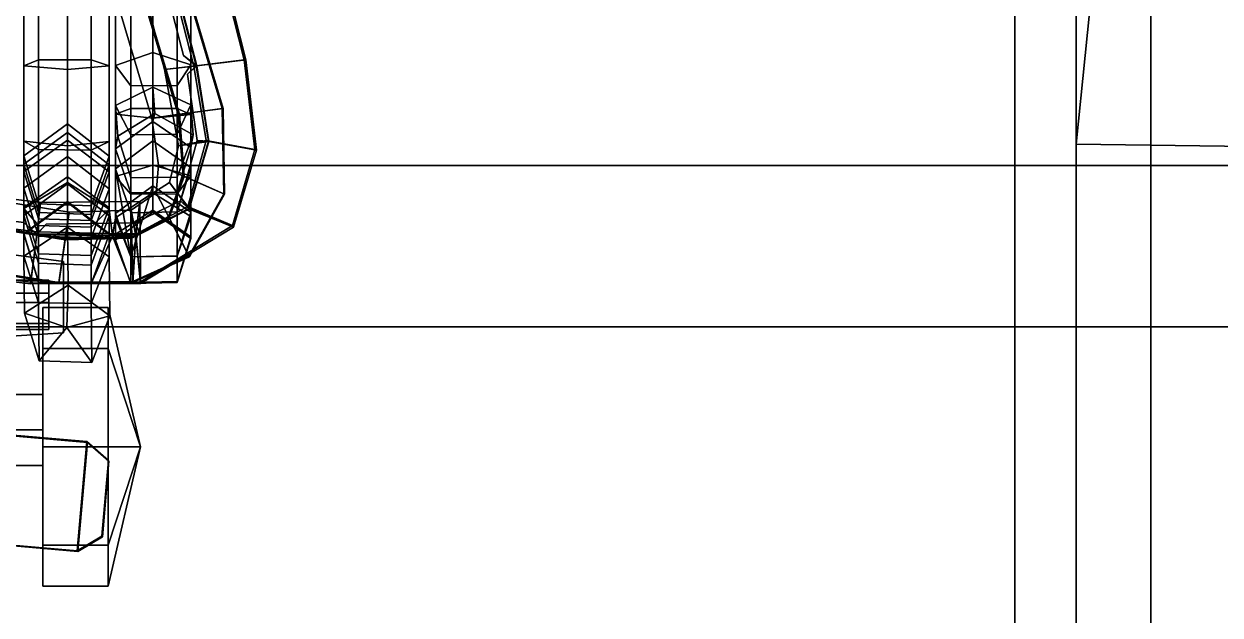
# Model space of a CAD drawing. Extents: x -252 to 252, y 0 to 101.
# Drawn here: x -83.98 to -68.41, y 13.94 to 21.62 of the extents above; entities that cross this region are included whole.
import ezdxf

# ---------------------------------------------------------------- set-up
doc = ezdxf.new("R2010")
doc.units = 0

msp = doc.modelspace()

# ---------------------------------------------------------------- linework, layer by layer
for points in [[(5.587004, 93.664322, 218.68718), (5.587248, -0.000022, 218.687424), (-88.283829, 0, 218.687424), (-88.283646, 93.664322, 218.68718)], [(-88.283768, 19.780657, 200.323654), (-70.28096, 19.780655, 200.305344), (-70.280899, 38.513527, 200.287033), (-87.140518, 38.513527, 200.323898)], [(-70.280899, 20.060452, 200.323654), (-68.407669, 38.513531, 200.323898), (-70.280899, 38.513527, 200.287033)], [(-51.548004, 38.513531, 200.323654), (-68.407669, 38.513531, 200.323898), (-70.280899, 20.060452, 200.323654), (-49.674713, 19.780655, 200.323898)], [(-69.308243, 33.95929, -218.715683), (-71.079422, 33.95929, -218.704636), (-71.079361, 0.000001, -218.704636), (-69.308243, 0, -218.704636)], [(-71.079422, 33.95929, -218.704636), (-71.079361, 32.518917, -217.264267), (-71.0793, 0.000001, -217.264267), (-71.079361, 0.000001, -218.704636)], [(-69.308182, 0.000003, -178.285568), (-71.0793, 0.000003, -178.285568), (-71.0793, 33.95929, -178.285568), (-69.308243, 33.95929, -178.274521)], [(-71.0793, 0.000003, -178.285568), (-71.0793, 0.000001, -179.725937), (-71.0793, 32.518917, -179.725937), (-71.0793, 33.95929, -178.285568)], [(-69.308243, 0, -218.704636), (-69.308182, 0, -217.264267), (-69.308182, 32.518917, -217.264267), (-69.308243, 33.95929, -218.715683)], [(-69.308243, 33.95929, -178.274521), (-69.308182, 32.518917, -179.725937), (-69.308243, 0.000001, -179.725937), (-69.308182, 0.000003, -178.285568)], [(-71.079361, 32.518917, -217.264267), (-69.308182, 32.518917, -217.264267), (-69.308182, 0, -217.264267), (-71.0793, 0.000001, -217.264267)], [(-71.0793, 0.000001, -179.725937), (-69.308243, 0.000001, -179.725937), (-69.308182, 32.518917, -179.725937), (-71.0793, 32.518917, -179.725937)], [(-83.787399, 21.154148, -63.758377), (-83.787399, 23.017914, -63.284286), (-83.977493, 22.86166, -62.675308), (-83.977493, 21.079512, -63.134201)], [(-83.101608, 21.156864, -63.781052), (-83.101608, 23.023598, -63.306335), (-83.787399, 23.017914, -63.284286), (-83.787399, 21.154148, -63.758377)], [(-82.867661, 21.080244, -63.14032), (-82.867661, 22.863194, -62.681259), (-83.101608, 23.023598, -63.306335), (-83.101608, 21.156864, -63.781052)], [(-81.109573, 21.154148, -155.522766), (-81.583664, 23.017914, -155.522766), (-82.222549, 22.853975, -155.713028), (-81.764359, 21.075848, -155.713028)], [(-81.109573, 21.154148, -136.701447), (-81.583664, 23.017914, -136.701447), (-82.192642, 22.86166, -136.891556), (-81.733749, 21.079512, -136.891556)], [(-81.727646, 21.080244, -135.781723), (-82.186691, 22.863194, -135.781723), (-81.56163, 23.023598, -136.015671), (-81.086899, 21.156864, -136.015671)], [(-81.727646, 21.080244, -154.603043), (-82.186661, 22.863194, -154.603043), (-81.56163, 23.023598, -154.83699), (-81.086899, 21.156864, -154.83699)], [(-81.086899, 21.156864, -136.015671), (-81.56163, 23.023598, -136.015671), (-81.583664, 23.017914, -136.701447), (-81.109573, 21.154148, -136.701447)], [(-81.086899, 21.156864, -154.83699), (-81.56163, 23.023598, -154.83699), (-81.583664, 23.017914, -155.522766), (-81.109573, 21.154148, -155.522766)], [(-83.977493, 21.079512, -63.134201), (-83.977493, 22.86166, -62.675308), (-83.409348, 22.758347, -62.272827), (-83.409348, 21.030182, -62.72168)], [(-83.409348, 21.030182, -62.72168), (-83.409348, 22.758347, -62.272827), (-82.867661, 22.863194, -62.681259), (-82.867661, 21.080244, -63.14032)], [(-82.146286, 21.030182, -136.32341), (-82.595139, 22.758347, -136.32341), (-82.186691, 22.863194, -135.781723), (-81.727646, 21.080244, -135.781723)], [(-81.733749, 21.079512, -136.891556), (-82.192642, 22.86166, -136.891556), (-82.595139, 22.758347, -136.32341), (-82.146286, 21.030182, -136.32341)], [(-82.146286, 21.030182, -155.144714), (-82.595108, 22.758347, -155.144714), (-82.186661, 22.863194, -154.603043), (-81.727646, 21.080244, -154.603043)], [(-81.764359, 21.075848, -155.713028), (-82.222549, 22.853975, -155.713028), (-82.595108, 22.758347, -155.144714), (-82.146286, 21.030182, -155.144714)], [(-82.276443, 22.665051, -154.403), (-81.902023, 21.210405, -154.403), (-81.727646, 21.080244, -154.603043), (-82.186661, 22.863194, -154.603043)], [(-81.902023, 21.210405, -137.091446), (-82.276443, 22.665051, -137.091446), (-82.192642, 22.86166, -136.891556), (-81.733749, 21.079512, -136.891556)], [(-81.733749, 21.079512, -136.891556), (-82.192642, 22.86166, -136.891556), (-82.186661, 22.863194, -154.603043), (-81.727646, 21.080244, -154.603043)], [(-82.276443, 22.665051, -154.403), (-82.276443, 22.665051, -137.091446), (-81.902023, 21.210405, -137.091446), (-81.902023, 21.210405, -154.403)], [(-82.783646, 22.00798, -48.470703), (-82.783646, 21.083414, -48.912315), (-82.299454, 21.251438, -49.235977), (-82.299454, 22.125954, -48.815598)], [(-82.299454, 22.125954, -48.815598), (-82.299454, 21.251438, -49.235977), (-81.803024, 21.09127, -48.927406), (-81.803024, 22.013481, -48.486641)], [(-82.586197, 21.822584, -47.928352), (-82.586197, 20.81942, -48.403656), (-82.783646, 21.083414, -48.912315), (-82.783646, 22.00798, -48.470703)], [(-81.803024, 22.013481, -48.486641), (-81.803024, 21.09127, -48.927406), (-81.980545, 20.824268, -48.412956), (-81.980545, 21.825991, -47.938217)], [(-82.586197, 20.523558, -63.48378), (-82.586197, 21.887346, -63.074661), (-82.783646, 21.821075, -62.505432), (-82.783646, 20.447655, -62.915726)], [(-82.783646, 20.447655, -62.915726), (-82.783646, 21.821075, -62.505432), (-82.299454, 21.778893, -62.143311), (-82.299454, 20.399342, -62.554184)], [(-81.952225, 20.447655, -156.705368), (-82.362534, 21.821075, -156.705368), (-82.724655, 21.778893, -156.22139), (-82.313766, 20.399342, -156.22139)], [(-81.952225, 20.447655, -135.697693), (-82.362534, 21.821075, -135.697693), (-82.724655, 21.778893, -135.213501), (-82.313766, 20.399342, -135.213501)], [(-82.313766, 20.399342, -156.22139), (-82.724655, 21.778893, -156.22139), (-82.37944, 21.819103, -155.724747), (-81.969131, 20.4454, -155.724747)], [(-82.313766, 20.399342, -135.213501), (-82.724655, 21.778893, -135.213501), (-82.37944, 21.819103, -134.717072), (-81.969131, 20.4454, -134.717072)], [(-81.980545, 20.522179, -63.473343), (-81.980545, 21.886133, -63.06427), (-82.586197, 21.887346, -63.074661), (-82.586197, 20.523558, -63.48378)], [(-81.980545, 21.825991, -47.938217), (-81.980545, 20.824268, -48.412956), (-82.586197, 20.81942, -48.403656), (-82.586197, 21.822584, -47.928352)], [(-81.969131, 20.4454, -155.724747), (-82.37944, 21.819103, -155.724747), (-81.803696, 21.886133, -155.902023), (-81.394608, 20.522179, -155.902023)], [(-81.969131, 20.4454, -134.717072), (-82.37944, 21.819103, -134.717072), (-81.803696, 21.886133, -134.894592), (-81.394608, 20.522179, -134.894592)], [(-81.384171, 20.523558, -156.507935), (-81.793289, 21.887346, -156.507935), (-82.362534, 21.821075, -156.705368), (-81.952225, 20.447655, -156.705368)], [(-81.384171, 20.523558, -135.500259), (-81.793289, 21.887346, -135.500259), (-82.362534, 21.821075, -135.697693), (-81.952225, 20.447655, -135.697693)], [(-82.299454, 20.399342, -62.554184), (-82.299454, 21.778893, -62.143311), (-81.803024, 21.819103, -62.48851), (-81.803024, 20.4454, -62.898834)], [(-81.803024, 20.4454, -62.898834), (-81.803024, 21.819103, -62.48851), (-81.980545, 21.886133, -63.06427), (-81.980545, 20.522179, -63.473343)], [(-81.394608, 20.522179, -155.902023), (-81.803696, 21.886133, -155.902023), (-81.793289, 21.887346, -156.507935), (-81.384171, 20.523558, -156.507935)], [(-81.394608, 20.522179, -134.894592), (-81.803696, 21.886133, -134.894592), (-81.793289, 21.887346, -135.500259), (-81.384171, 20.523558, -135.500259)], [(-82.783646, 21.083414, -48.912315), (-82.783646, 20.561609, -49.37751), (-82.299454, 20.80258, -49.651306), (-82.299454, 21.251438, -49.235977)], [(-82.299454, 21.251438, -49.235977), (-82.299454, 20.80258, -49.651306), (-81.803024, 20.572838, -49.390266), (-81.803024, 21.09127, -48.927406)], [(-81.902023, 21.210405, -154.403), (-81.902023, 21.210405, -137.091446), (-81.733749, 21.079512, -136.891556), (-81.727646, 21.080244, -154.603043)], [(-83.787399, 19.990875, -63.895752), (-83.787399, 21.154148, -63.758377), (-83.977493, 21.079512, -63.134201), (-83.977493, 20.096954, -63.292969)], [(-83.977493, 20.096954, -63.292969), (-83.977493, 21.079512, -63.134201), (-83.409348, 21.030182, -62.72168), (-83.409348, 20.038239, -62.90126)], [(-83.101608, 19.983238, -63.917191), (-83.101608, 21.156864, -63.781052), (-83.787399, 21.154148, -63.758377), (-83.787399, 19.990875, -63.895752)], [(-83.409348, 20.038239, -62.90126), (-83.409348, 21.030182, -62.72168), (-82.867661, 21.080244, -63.14032), (-82.867661, 20.094894, -63.29863)], [(-82.867661, 20.094894, -63.29863), (-82.867661, 21.080244, -63.14032), (-83.101608, 21.156864, -63.781052), (-83.101608, 19.983238, -63.917191)], [(-82.586197, 20.81942, -48.403656), (-82.586197, 20.182957, -48.947357), (-82.783646, 20.561609, -49.37751), (-82.783646, 21.083414, -48.912315)], [(-81.96669, 20.038239, -136.32341), (-82.146286, 21.030182, -136.32341), (-81.727646, 21.080244, -135.781723), (-81.569321, 20.094894, -135.781723)], [(-81.96666, 20.038239, -155.144714), (-82.146286, 21.030182, -155.144714), (-81.727646, 21.080244, -154.603043), (-81.569321, 20.094894, -154.603043)], [(-81.574997, 20.096954, -136.891556), (-81.733749, 21.079512, -136.891556), (-82.146286, 21.030182, -136.32341), (-81.96669, 20.038239, -136.32341)], [(-81.604141, 20.10726, -155.713028), (-81.764359, 21.075848, -155.713028), (-82.146286, 21.030182, -155.144714), (-81.96666, 20.038239, -155.144714)], [(-81.803024, 21.09127, -48.927406), (-81.803024, 20.572838, -49.390266), (-81.980545, 20.189911, -48.955284), (-81.980545, 20.824268, -48.412956)], [(-81.847672, 20.967899, -137.091446), (-81.847672, 20.967899, -154.403), (-81.727646, 21.080244, -154.603043), (-81.733749, 21.079512, -136.891556)], [(-81.847672, 20.967899, -154.403), (-81.721115, 20.108154, -154.403), (-81.569321, 20.094894, -154.603043), (-81.727646, 21.080244, -154.603043)], [(-81.721115, 20.108154, -137.091446), (-81.847672, 20.967899, -137.091446), (-81.733749, 21.079512, -136.891556), (-81.574997, 20.096954, -136.891556)], [(-80.972214, 19.990875, -155.522766), (-81.109573, 21.154148, -155.522766), (-81.764359, 21.075848, -155.713028), (-81.604141, 20.10726, -155.713028)], [(-80.972214, 19.990875, -136.701447), (-81.109573, 21.154148, -136.701447), (-81.733749, 21.079512, -136.891556), (-81.574997, 20.096954, -136.891556)], [(-81.574997, 20.096954, -136.891556), (-81.733749, 21.079512, -136.891556), (-81.727646, 21.080244, -154.603043), (-81.569321, 20.094894, -154.603043)], [(-81.569321, 20.094894, -135.781723), (-81.727646, 21.080244, -135.781723), (-81.086899, 21.156864, -136.015671), (-80.95076, 19.983238, -136.015671)], [(-81.569321, 20.094894, -154.603043), (-81.727646, 21.080244, -154.603043), (-81.086899, 21.156864, -154.83699), (-80.95076, 19.983238, -154.83699)], [(-80.95076, 19.983238, -136.015671), (-81.086899, 21.156864, -136.015671), (-81.109573, 21.154148, -136.701447), (-80.972214, 19.990875, -136.701447)], [(-80.95076, 19.983238, -154.83699), (-81.086899, 21.156864, -154.83699), (-81.109573, 21.154148, -155.522766), (-80.972214, 19.990875, -155.522766)], [(-81.847672, 20.967899, -154.403), (-81.847672, 20.967899, -137.091446), (-81.721115, 20.108154, -137.091446), (-81.721115, 20.108154, -154.403)], [(-82.783646, 20.561609, -49.37751), (-82.755539, 20.165237, -50.218277), (-82.271561, 20.456432, -50.354568), (-82.299454, 20.80258, -49.651306)], [(-81.980545, 20.824268, -48.412956), (-81.980545, 20.189911, -48.955284), (-82.586197, 20.182957, -48.947357), (-82.586197, 20.81942, -48.403656)], [(-82.299454, 20.80258, -49.651306), (-82.271561, 20.456432, -50.354568), (-81.774918, 20.182356, -50.218277), (-81.803024, 20.572838, -49.390266)], [(-82.586197, 20.182957, -48.947357), (-82.586197, 19.623173, -49.937851), (-82.755539, 20.165237, -50.218277), (-82.783646, 20.561609, -49.37751)], [(-81.803024, 20.572838, -49.390266), (-81.774918, 20.182356, -50.218277), (-81.980545, 19.630737, -49.945145), (-81.980545, 20.189911, -48.955284)], [(-82.586197, 19.410856, -63.503754), (-82.586197, 20.523558, -63.48378), (-82.783646, 20.447655, -62.915726), (-82.783646, 19.640072, -62.978485)], [(-82.783646, 19.640072, -62.978485), (-82.783646, 20.447655, -62.915726), (-82.299454, 20.399342, -62.554184), (-82.299454, 19.785938, -62.644333)], [(-82.755539, 20.165237, -50.218277), (-82.783554, 19.998335, -52.02504), (-82.299362, 20.353672, -52.037048), (-82.271561, 20.456432, -50.354568)], [(-81.980545, 19.415066, -63.494049), (-81.980545, 20.522179, -63.473343), (-82.586197, 20.523558, -63.48378), (-82.586197, 19.410856, -63.503754)], [(-81.889481, 19.640072, -156.705368), (-81.952225, 20.447655, -156.705368), (-82.313766, 20.399342, -156.22139), (-82.223618, 19.785938, -156.22139)], [(-81.889481, 19.640072, -135.697693), (-81.952225, 20.447655, -135.697693), (-82.313766, 20.399342, -135.213501), (-82.223618, 19.785938, -135.213501)], [(-82.223618, 19.785938, -156.22139), (-82.313766, 20.399342, -156.22139), (-81.969131, 20.4454, -155.724747), (-81.905045, 19.646881, -155.724747)], [(-82.223618, 19.785938, -135.213501), (-82.313766, 20.399342, -135.213501), (-81.969131, 20.4454, -134.717072), (-81.905045, 19.646881, -134.717072)], [(-82.299454, 19.785938, -62.644333), (-82.299454, 20.399342, -62.554184), (-81.803024, 20.4454, -62.898834), (-81.803024, 19.646881, -62.962921)], [(-82.271561, 20.456432, -50.354568), (-82.299362, 20.353672, -52.037048), (-81.802994, 20.015781, -52.041031), (-81.774918, 20.182356, -50.218277)], [(-81.803024, 19.646881, -62.962921), (-81.803024, 20.4454, -62.898834), (-81.980545, 20.522179, -63.473343), (-81.980545, 19.415066, -63.494049)], [(-81.905045, 19.646881, -155.724747), (-81.969131, 20.4454, -155.724747), (-81.394608, 20.522179, -155.902023), (-81.373917, 19.415066, -155.902023)], [(-81.905045, 19.646881, -134.717072), (-81.969131, 20.4454, -134.717072), (-81.394608, 20.522179, -134.894592), (-81.373917, 19.415066, -134.894592)], [(-81.364212, 19.410856, -156.507935), (-81.384171, 20.523558, -156.507935), (-81.952225, 20.447655, -156.705368), (-81.889481, 19.640072, -156.705368)], [(-81.364212, 19.410856, -135.500259), (-81.384171, 20.523558, -135.500259), (-81.952225, 20.447655, -135.697693), (-81.889481, 19.640072, -135.697693)], [(-81.373917, 19.415066, -155.902023), (-81.394608, 20.522179, -155.902023), (-81.384171, 20.523558, -156.507935), (-81.364212, 19.410856, -156.507935)], [(-81.373917, 19.415066, -134.894592), (-81.394608, 20.522179, -134.894592), (-81.384171, 20.523558, -135.500259), (-81.364212, 19.410856, -135.500259)], [(-83.977493, 19.704998, -48.911743), (-83.977493, 19.908737, -51.346817), (-83.409348, 20.322842, -51.312332), (-83.409348, 20.111734, -48.826698)], [(-83.977493, 19.908737, -51.346817), (-83.977493, 19.797703, -53.986588), (-83.409348, 20.212864, -54.004227), (-83.409348, 20.322842, -51.312332)], [(-83.409348, 20.111734, -48.826698), (-83.409348, 20.322842, -51.312332), (-82.867661, 19.90259, -51.347336), (-82.867661, 19.698961, -48.913086)], [(-83.409348, 20.322842, -51.312332), (-83.409348, 20.212864, -54.004227), (-82.867661, 19.791542, -53.986328), (-82.867661, 19.90259, -51.347336)], [(-82.783554, 19.998335, -52.02504), (-82.783646, 19.740019, -55.156433), (-82.299454, 20.104122, -55.17749), (-82.299362, 20.353672, -52.037048)], [(-82.299362, 20.353672, -52.037048), (-82.299454, 20.104122, -55.17749), (-81.803024, 19.757023, -55.157349), (-81.802994, 20.015781, -52.041031)], [(-83.977493, 19.797703, -53.986588), (-83.977493, 19.486925, -56.639328), (-83.409348, 19.899635, -56.687866), (-83.409348, 20.212864, -54.004227)], [(-83.977493, 19.235987, -46.672531), (-83.977493, 19.704998, -48.911743), (-83.409348, 20.111734, -48.826698), (-83.409348, 19.633356, -46.550995)], [(-83.787399, 19.001741, -63.607941), (-83.787399, 19.990875, -63.895752), (-83.977493, 20.096954, -63.292969), (-83.977493, 19.221783, -63.038727)], [(-83.977493, 19.221783, -63.038727), (-83.977493, 20.096954, -63.292969), (-83.409348, 20.038239, -62.90126), (-83.409348, 19.559338, -62.785416)], [(-83.409348, 20.212864, -54.004227), (-83.409348, 19.899635, -56.687866), (-82.867661, 19.480801, -56.638626), (-82.867661, 19.791542, -53.986328)], [(-83.409348, 19.633356, -46.550995), (-83.409348, 20.111734, -48.826698), (-82.867661, 19.698961, -48.913086), (-82.867661, 19.230089, -46.674347)], [(-83.409348, 19.559338, -62.785416), (-83.409348, 20.038239, -62.90126), (-82.867661, 20.094894, -63.29863), (-82.867661, 19.216158, -63.041229)], [(-82.867661, 19.216158, -63.041229), (-82.867661, 20.094894, -63.29863), (-83.101608, 19.983238, -63.917191), (-83.101608, 18.980881, -63.617264)], [(-82.299454, 19.516146, -59.361481), (-82.299454, 20.104122, -55.17749), (-82.783646, 19.740019, -55.156433), (-82.586197, 18.595215, -59.18454)], [(-82.586197, 19.623173, -49.937851), (-82.58638, 19.425829, -52.051819), (-82.783554, 19.998335, -52.02504), (-82.755539, 20.165237, -50.218277)], [(-81.980545, 20.189911, -48.955284), (-81.980545, 19.630737, -49.945145), (-82.586197, 19.623173, -49.937851), (-82.586197, 20.182957, -48.947357)], [(-82.299454, 20.104122, -55.17749), (-82.299454, 19.516146, -59.361481), (-81.803024, 19.174717, -59.295761), (-81.803024, 19.757023, -55.157349)], [(-81.841873, 19.249918, -155.713028), (-81.604141, 20.10726, -155.713028), (-81.96666, 20.038239, -155.144714), (-82.082535, 19.559338, -155.144714)], [(-81.829239, 19.221783, -136.891556), (-81.574997, 20.096954, -136.891556), (-81.96669, 20.038239, -136.32341), (-82.082535, 19.559338, -136.32341)], [(-82.082535, 19.559338, -136.32341), (-81.96669, 20.038239, -136.32341), (-81.569321, 20.094894, -135.781723), (-81.826736, 19.216158, -135.781723)], [(-82.082535, 19.559338, -155.144714), (-81.96666, 20.038239, -155.144714), (-81.569321, 20.094894, -154.603043), (-81.826736, 19.216158, -154.603043)], [(-81.774918, 20.182356, -50.218277), (-81.802994, 20.015781, -52.041031), (-81.980362, 19.436611, -52.061569), (-81.980545, 19.630737, -49.945145)], [(-81.721115, 20.108154, -154.403), (-81.721115, 20.108154, -137.091446), (-81.940567, 19.321692, -137.091446), (-81.940567, 19.321692, -154.403)], [(-81.940567, 19.321692, -137.091446), (-81.721115, 20.108154, -137.091446), (-81.574997, 20.096954, -136.891556), (-81.829239, 19.221783, -136.891556)], [(-81.721115, 20.108154, -154.403), (-81.940567, 19.321692, -154.403), (-81.826736, 19.216158, -154.603043), (-81.569321, 20.094894, -154.603043)], [(-81.260025, 19.001741, -155.522766), (-80.972214, 19.990875, -155.522766), (-81.604141, 20.10726, -155.713028), (-81.841873, 19.249918, -155.713028)], [(-81.829239, 19.221783, -136.891556), (-81.574997, 20.096954, -136.891556), (-81.569321, 20.094894, -154.603043), (-81.826736, 19.216158, -154.603043)], [(-81.260025, 19.001741, -136.701447), (-80.972214, 19.990875, -136.701447), (-81.574997, 20.096954, -136.891556), (-81.829239, 19.221783, -136.891556)], [(-81.826736, 19.216158, -135.781723), (-81.569321, 20.094894, -135.781723), (-80.95076, 19.983238, -136.015671), (-81.250687, 18.980881, -136.015671)], [(-81.826736, 19.216158, -154.603043), (-81.569321, 20.094894, -154.603043), (-80.95076, 19.983238, -154.83699), (-81.250687, 18.980881, -154.83699)], [(-81.721115, 20.108154, -137.091446), (-81.721115, 20.108154, -154.403), (-81.569321, 20.094894, -154.603043), (-81.574997, 20.096954, -136.891556)], [(-83.101608, 18.980881, -63.617264), (-83.101608, 19.983238, -63.917191), (-83.787399, 19.990875, -63.895752), (-83.787399, 19.001741, -63.607941)], [(-82.58638, 19.425829, -52.051819), (-82.586197, 19.167902, -55.123398), (-82.783646, 19.740019, -55.156433), (-82.783554, 19.998335, -52.02504)], [(-81.802994, 20.015781, -52.041031), (-81.803024, 19.757023, -55.157349), (-81.980545, 19.178411, -55.123947), (-81.980362, 19.436611, -52.061569)], [(-81.250687, 18.980881, -136.015671), (-80.95076, 19.983238, -136.015671), (-80.972214, 19.990875, -136.701447), (-81.260025, 19.001741, -136.701447)], [(-81.250687, 18.980881, -154.83699), (-80.95076, 19.983238, -154.83699), (-80.972214, 19.990875, -155.522766), (-81.260025, 19.001741, -155.522766)], [(-49.674713, 19.780655, 200.323898), (-70.280899, 20.060452, 200.323654), (-70.28096, 19.780655, 200.305344)], [(-87.140518, 17.685013, 200.323898), (-70.280899, 17.685011, 200.305344), (-70.28096, 19.780655, 200.305344), (-88.283768, 19.780657, 200.323654)], [(-83.787399, 19.089682, -49.040398), (-83.787399, 19.282267, -51.398849), (-83.977493, 19.908737, -51.346817), (-83.977493, 19.704998, -48.911743)], [(-83.787399, 19.282267, -51.398849), (-83.787399, 19.169645, -53.959915), (-83.977493, 19.797703, -53.986588), (-83.977493, 19.908737, -51.346817)], [(-83.977493, 19.486925, -56.639328), (-83.977493, 19.132502, -59.073914), (-83.409348, 19.543703, -59.13385), (-83.409348, 19.899635, -56.687866)], [(-83.787399, 19.169645, -53.959915), (-83.787399, 18.862581, -56.566132), (-83.977493, 19.486925, -56.639328), (-83.977493, 19.797703, -53.986588)], [(-83.409348, 19.899635, -56.687866), (-83.409348, 19.543703, -59.13385), (-82.867661, 19.1264, -59.073105), (-82.867661, 19.480801, -56.638626)], [(-82.867661, 19.698961, -48.913086), (-82.867661, 19.90259, -51.347336), (-83.101608, 19.259478, -51.400757), (-83.101608, 19.067303, -49.045052)], [(-82.867661, 19.90259, -51.347336), (-82.867661, 19.791542, -53.986328), (-83.101608, 19.146801, -53.958939), (-83.101608, 19.259478, -51.400757)], [(-82.867661, 19.791542, -53.986328), (-82.867661, 19.480801, -56.638626), (-83.101608, 18.83987, -56.563446), (-83.101608, 19.146801, -53.958939)], [(-82.783646, 19.103668, -62.781265), (-82.783646, 19.640072, -62.978485), (-82.299454, 19.785938, -62.644333), (-82.299454, 19.42774, -62.613937)], [(-82.299454, 19.42774, -62.613937), (-82.299454, 19.785938, -62.644333), (-81.803024, 19.646881, -62.962921), (-81.803024, 19.118801, -62.77356)], [(-82.086685, 19.103668, -156.705368), (-81.889481, 19.640072, -156.705368), (-82.223618, 19.785938, -156.22139), (-82.254013, 19.42774, -156.22139)], [(-82.254013, 19.42774, -156.22139), (-82.223618, 19.785938, -156.22139), (-81.905045, 19.646881, -155.724747), (-82.094406, 19.118801, -155.724747)], [(-82.086685, 19.103668, -135.697693), (-81.889481, 19.640072, -135.697693), (-82.223618, 19.785938, -135.213501), (-82.254013, 19.42774, -135.213501)], [(-82.254013, 19.42774, -135.213501), (-82.223618, 19.785938, -135.213501), (-81.905045, 19.646881, -134.717072), (-82.094406, 19.118801, -134.717072)], [(-49.674713, 19.780655, 200.323898), (-70.28096, 19.780655, 200.305344), (-70.280899, 17.685011, 200.305344), (-49.674713, 17.685011, 200.323898)], [(-83.787399, 18.634842, -46.856346), (-83.787399, 19.089682, -49.040398), (-83.977493, 19.704998, -48.911743), (-83.977493, 19.235987, -46.672531)], [(-83.977219, 18.602945, -44.561325), (-83.977493, 19.235987, -46.672531), (-83.409348, 19.633356, -46.550995), (-83.408554, 18.981138, -44.421577)], [(-83.408554, 18.981138, -44.421577), (-83.409348, 19.633356, -46.550995), (-82.867661, 19.230089, -46.674347), (-82.868759, 18.596355, -44.59964)], [(-82.867661, 19.230089, -46.674347), (-82.867661, 19.698961, -48.913086), (-83.101608, 19.067303, -49.045052), (-83.101608, 18.612974, -46.863068)], [(-82.586197, 18.595215, -59.18454), (-82.783646, 19.740019, -55.156433), (-82.586197, 19.167902, -55.123398)], [(-82.586197, 18.59444, -63.044235), (-82.586197, 19.410856, -63.503754), (-82.783646, 19.640072, -62.978485), (-82.783646, 19.103668, -62.781265)], [(-81.980545, 19.630737, -49.945145), (-81.980362, 19.436611, -52.061569), (-82.58638, 19.425829, -52.051819), (-82.586197, 19.623173, -49.937851)], [(-82.094406, 19.118801, -155.724747), (-81.905045, 19.646881, -155.724747), (-81.373917, 19.415066, -155.902023), (-81.828598, 18.603796, -155.902023)], [(-82.094406, 19.118801, -134.717072), (-81.905045, 19.646881, -134.717072), (-81.373917, 19.415066, -134.894592), (-81.828598, 18.603796, -134.894592)], [(-81.823715, 18.59444, -156.507935), (-81.364212, 19.410856, -156.507935), (-81.889481, 19.640072, -156.705368), (-82.086685, 19.103668, -156.705368)], [(-81.823715, 18.59444, -135.500259), (-81.364212, 19.410856, -135.500259), (-81.889481, 19.640072, -135.697693), (-82.086685, 19.103668, -135.697693)], [(-81.803024, 19.757023, -55.157349), (-81.803024, 19.174717, -59.295761), (-81.980545, 18.605553, -59.186478), (-81.980545, 19.178411, -55.123947)], [(-81.803024, 19.118801, -62.77356), (-81.803024, 19.646881, -62.962921), (-81.980545, 19.415066, -63.494049), (-81.980545, 18.603796, -63.039368)], [(-85.734116, 19.543703, -155.144714), (-83.759537, 19.301914, -155.144714), (-83.810776, 18.883339, -154.603043), (-85.794937, 19.1264, -154.603043)], [(-85.734116, 19.543703, -136.32341), (-83.759537, 19.301914, -136.32341), (-83.810776, 18.883339, -135.781723), (-85.794846, 19.1264, -135.781723)], [(-85.794052, 19.132502, -136.891556), (-83.810074, 18.889458, -136.891556), (-83.759537, 19.301914, -136.32341), (-85.734116, 19.543703, -136.32341)], [(-85.789566, 19.163015, -155.713028), (-83.806381, 18.920063, -155.713028), (-83.759537, 19.301914, -155.144714), (-85.734116, 19.543703, -155.144714)], [(-85.575333, 19.15799, -156.705368), (-83.440933, 18.815947, -156.705368), (-83.388199, 19.176823, -156.22139), (-85.506485, 19.516146, -156.22139)], [(-85.575333, 19.15799, -135.697693), (-83.440933, 18.815947, -135.697693), (-83.388199, 19.176823, -135.213501), (-85.506485, 19.516146, -135.213501)], [(-85.506485, 19.516146, -156.22139), (-83.388199, 19.176823, -156.22139), (-83.438431, 18.832796, -155.724747), (-85.572189, 19.174717, -155.724747)], [(-85.506485, 19.516146, -135.213501), (-83.388199, 19.176823, -135.213501), (-83.438431, 18.832796, -134.717072), (-85.572189, 19.174717, -134.717072)], [(-83.977493, 18.898632, -62.402695), (-83.977493, 19.221783, -63.038727), (-83.409348, 19.559338, -62.785416), (-83.409348, 19.314161, -62.40036)], [(-83.977493, 19.132502, -59.073914), (-83.977493, 18.889458, -61.057877), (-83.409348, 19.301914, -61.108414), (-83.409348, 19.543703, -59.13385)], [(-83.787399, 18.862581, -56.566132), (-83.787399, 18.510435, -58.983337), (-83.977493, 19.132502, -59.073914), (-83.977493, 19.486925, -56.639328)], [(-83.409348, 19.314161, -62.40036), (-83.409348, 19.559338, -62.785416), (-82.867661, 19.216158, -63.041229), (-82.82579, 18.864006, -62.349106)], [(-83.409348, 19.543703, -59.13385), (-83.409348, 19.301914, -61.108414), (-82.867661, 18.883339, -61.057175), (-82.867661, 19.1264, -59.073105)], [(-82.867661, 19.480801, -56.638626), (-82.867661, 19.1264, -59.073105), (-83.101608, 18.487808, -58.980026), (-83.101608, 18.83987, -56.563446)], [(-82.783646, 19.15799, -59.292618), (-82.783646, 18.815947, -61.427017), (-82.299454, 19.176823, -61.479752), (-82.299454, 19.516146, -59.361481)], [(-82.586197, 18.595215, -59.18454), (-82.783646, 19.15799, -59.292618), (-82.299454, 19.516146, -59.361481)], [(-82.519058, 18.891016, -155.718857), (-81.841873, 19.249918, -155.713028), (-82.082535, 19.559338, -155.144714), (-82.467606, 19.314161, -155.144714)], [(-82.467606, 19.314161, -136.32341), (-82.082535, 19.559338, -136.32341), (-81.826736, 19.216158, -135.781723), (-82.518845, 18.864006, -135.739838)], [(-82.465256, 18.898632, -136.891556), (-81.829239, 19.221783, -136.891556), (-82.082535, 19.559338, -136.32341), (-82.467606, 19.314161, -136.32341)], [(-82.467606, 19.314161, -155.144714), (-82.082535, 19.559338, -155.144714), (-81.826736, 19.216158, -154.603043), (-82.465195, 18.892462, -154.603043)], [(-82.299454, 19.516146, -59.361481), (-82.299454, 19.176823, -61.479752), (-81.803024, 18.832796, -61.42952), (-81.803024, 19.174717, -59.295761)], [(-83.977493, 18.889458, -61.057877), (-83.977493, 18.898632, -62.402695), (-83.409348, 19.314161, -62.40036), (-83.409348, 19.301914, -61.108414)], [(-83.759537, 19.301914, -136.32341), (-82.467606, 19.314161, -136.32341), (-82.518845, 18.864006, -135.739838), (-83.810776, 18.883339, -135.781723)], [(-83.759537, 19.301914, -155.144714), (-82.467606, 19.314161, -155.144714), (-82.465195, 18.892462, -154.603043), (-83.810776, 18.883339, -154.603043)], [(-83.810074, 18.889458, -136.891556), (-82.465256, 18.898632, -136.891556), (-82.467606, 19.314161, -136.32341), (-83.759537, 19.301914, -136.32341)], [(-83.806381, 18.920063, -155.713028), (-82.519058, 18.891016, -155.718857), (-82.467606, 19.314161, -155.144714), (-83.759537, 19.301914, -155.144714)], [(-83.409348, 19.301914, -61.108414), (-83.409348, 19.314161, -62.40036), (-82.82579, 18.864006, -62.349106), (-82.867661, 18.883339, -61.057175)], [(-82.82579, 18.864006, -62.349106), (-82.783646, 19.103668, -62.781265), (-82.299454, 19.42774, -62.613937), (-82.299454, 19.200174, -62.288086)], [(-81.980362, 19.436611, -52.061569), (-81.980545, 19.178411, -55.123947), (-82.586197, 19.167902, -55.123398), (-82.58638, 19.425829, -52.051819)], [(-81.980545, 18.603796, -63.039368), (-81.980545, 19.415066, -63.494049), (-82.586197, 19.410856, -63.503754), (-82.586197, 18.59444, -63.044235)], [(-82.572372, 18.835546, -156.705368), (-82.086685, 19.103668, -156.705368), (-82.254013, 19.42774, -156.22139), (-82.57988, 19.200174, -156.22139)], [(-82.57988, 19.200174, -156.22139), (-82.254013, 19.42774, -156.22139), (-82.094406, 19.118801, -155.724747), (-82.519058, 18.891016, -155.718857)], [(-82.518845, 18.864006, -135.739838), (-82.086685, 19.103668, -135.697693), (-82.254013, 19.42774, -135.213501), (-82.57988, 19.200174, -135.213501)], [(-82.57988, 19.200174, -135.213501), (-82.254013, 19.42774, -135.213501), (-82.094406, 19.118801, -134.717072), (-82.572861, 18.852571, -134.717072)], [(-81.940567, 19.321692, -154.403), (-81.940567, 19.321692, -137.091446), (-82.529007, 19.035944, -137.091446), (-82.529007, 19.035944, -154.403)], [(-82.529007, 19.035944, -137.091446), (-81.940567, 19.321692, -137.091446), (-81.829239, 19.221783, -136.891556), (-82.465256, 18.898632, -136.891556)], [(-81.940567, 19.321692, -154.403), (-82.529007, 19.035944, -154.403), (-82.465195, 18.892462, -154.603043), (-81.826736, 19.216158, -154.603043)], [(-82.299454, 19.200174, -62.288086), (-82.299454, 19.42774, -62.613937), (-81.803024, 19.118801, -62.77356), (-81.803024, 18.852571, -62.29509)], [(-81.940567, 19.321692, -137.091446), (-81.940567, 19.321692, -154.403), (-81.826736, 19.216158, -154.603043), (-81.829239, 19.221783, -136.891556)], [(-81.828598, 18.603796, -155.902023), (-81.373917, 19.415066, -155.902023), (-81.364212, 19.410856, -156.507935), (-81.823715, 18.59444, -156.507935)], [(-81.828598, 18.603796, -134.894592), (-81.373917, 19.415066, -134.894592), (-81.364212, 19.410856, -135.500259), (-81.823715, 18.59444, -135.500259)], [(-85.884628, 18.510435, -155.522766), (-83.886551, 18.265497, -155.522766), (-83.806381, 18.920063, -155.713028), (-85.789566, 19.163015, -155.713028)], [(-83.976883, 19.041073, -154.403), (-85.595688, 19.239376, -154.403), (-85.794937, 19.1264, -154.603043), (-83.810776, 18.883339, -154.603043)], [(-85.595688, 19.239376, -137.091446), (-83.976883, 19.041073, -137.091446), (-83.810074, 18.889458, -136.891556), (-85.794052, 19.132502, -136.891556)], [(-85.683426, 18.595215, -156.507935), (-83.523727, 18.248886, -156.507935), (-83.440933, 18.815947, -156.705368), (-85.575333, 19.15799, -156.705368)], [(-85.683426, 18.595215, -135.500259), (-83.523727, 18.248886, -135.500259), (-83.440933, 18.815947, -135.697693), (-85.575333, 19.15799, -135.697693)], [(-85.572189, 19.174717, -155.724747), (-83.438431, 18.832796, -155.724747), (-83.522202, 18.259304, -155.902023), (-85.681473, 18.605553, -155.902023)], [(-85.572189, 19.174717, -134.717072), (-83.438431, 18.832796, -134.717072), (-83.522202, 18.259304, -134.894592), (-85.681473, 18.605553, -134.894592)], [(-83.976883, 19.041073, -154.403), (-83.976883, 19.041073, -137.091446), (-85.595688, 19.239376, -137.091446), (-85.595688, 19.239376, -154.403)], [(-83.787674, 17.995085, -44.763718), (-83.787399, 18.634842, -46.856346), (-83.977493, 19.235987, -46.672531), (-83.977219, 18.602945, -44.561325)], [(-83.787399, 18.270016, -62.406479), (-83.787399, 19.001741, -63.607941), (-83.977493, 19.221783, -63.038727), (-83.977493, 18.898632, -62.402695)], [(-83.101608, 19.067303, -49.045052), (-83.101608, 19.259478, -51.400757), (-83.787399, 19.282267, -51.398849), (-83.787399, 19.089682, -49.040398)], [(-83.101608, 19.259478, -51.400757), (-83.101608, 19.146801, -53.958939), (-83.787399, 19.169645, -53.959915), (-83.787399, 19.282267, -51.398849)], [(-83.101608, 19.146801, -53.958939), (-83.101608, 18.83987, -56.563446), (-83.787399, 18.862581, -56.566132), (-83.787399, 19.169645, -53.959915)], [(-83.440933, 18.815947, -156.705368), (-82.572372, 18.835546, -156.705368), (-82.57988, 19.200174, -156.22139), (-83.388199, 19.176823, -156.22139)], [(-83.440933, 18.815947, -135.697693), (-82.518845, 18.864006, -135.739838), (-82.57988, 19.200174, -135.213501), (-83.388199, 19.176823, -135.213501)], [(-83.388199, 19.176823, -156.22139), (-82.57988, 19.200174, -156.22139), (-82.519058, 18.891016, -155.718857), (-83.438431, 18.832796, -155.724747)], [(-83.388199, 19.176823, -135.213501), (-82.57988, 19.200174, -135.213501), (-82.572861, 18.852571, -134.717072), (-83.438431, 18.832796, -134.717072)], [(-82.868759, 18.596355, -44.59964), (-82.867661, 19.230089, -46.674347), (-83.101608, 18.612974, -46.863068), (-83.103073, 17.986946, -44.811012)], [(-82.82579, 18.864006, -62.349106), (-82.867661, 19.216158, -63.041229), (-83.101608, 18.980881, -63.617264), (-83.101608, 18.24715, -62.40657)], [(-82.783646, 18.815947, -61.427017), (-82.82579, 18.864006, -62.349106), (-82.299454, 19.200174, -62.288086), (-82.299454, 19.176823, -61.479752)], [(-82.586197, 18.595215, -59.18454), (-82.586197, 18.248886, -61.344223), (-82.783646, 18.815947, -61.427017), (-82.783646, 19.15799, -59.292618)], [(-81.980545, 19.178411, -55.123947), (-81.980545, 18.605553, -59.186478), (-82.586197, 18.595215, -59.18454), (-82.586197, 19.167902, -55.123398)], [(-82.461594, 18.270016, -155.522766), (-81.260025, 19.001741, -155.522766), (-81.841873, 19.249918, -155.713028), (-82.519058, 18.891016, -155.718857)], [(-82.518845, 18.864006, -135.739838), (-81.826736, 19.216158, -135.781723), (-81.250687, 18.980881, -136.015671), (-82.46138, 18.24715, -136.015671)], [(-82.465256, 18.898632, -136.891556), (-81.829239, 19.221783, -136.891556), (-81.826736, 19.216158, -154.603043), (-82.465195, 18.892462, -154.603043)], [(-82.461472, 18.270016, -136.701447), (-81.260025, 19.001741, -136.701447), (-81.829239, 19.221783, -136.891556), (-82.465256, 18.898632, -136.891556)], [(-82.465195, 18.892462, -154.603043), (-81.826736, 19.216158, -154.603043), (-81.250687, 18.980881, -154.83699), (-82.461349, 18.24715, -154.83699)], [(-82.299454, 19.176823, -61.479752), (-82.299454, 19.200174, -62.288086), (-81.803024, 18.852571, -62.29509), (-81.803024, 18.832796, -61.42952)], [(-81.803024, 19.174717, -59.295761), (-81.803024, 18.832796, -61.42952), (-81.980545, 18.259304, -61.345749), (-81.980545, 18.605553, -59.186478)], [(-83.461166, 18.533701, -139.806335), (-83.461166, 17.60656, -139.806335), (-87.694351, 17.335712, -139.806335), (-87.694351, 19.096928, -139.806335)], [(-83.461166, 17.60656, -151.272568), (-83.461166, 18.533701, -151.272568), (-87.694351, 19.096928, -151.272568), (-87.694351, 17.335712, -151.272568)], [(-85.794846, 19.1264, -135.781723), (-83.810776, 18.883339, -135.781723), (-83.889328, 18.242805, -136.015671), (-85.887924, 18.487808, -136.015671)], [(-85.794937, 19.1264, -154.603043), (-83.810776, 18.883339, -154.603043), (-83.889328, 18.242805, -154.83699), (-85.887924, 18.487808, -154.83699)], [(-85.884628, 18.510435, -136.701447), (-83.886551, 18.265497, -136.701447), (-83.810074, 18.889458, -136.891556), (-85.794052, 19.132502, -136.891556)], [(-85.794052, 19.132502, -136.891556), (-83.810074, 18.889458, -136.891556), (-83.810776, 18.883339, -154.603043), (-85.794937, 19.1264, -154.603043)], [(-83.787399, 18.510435, -58.983337), (-83.787399, 18.265497, -60.9814), (-83.977493, 18.889458, -61.057877), (-83.977493, 19.132502, -59.073914)], [(-83.976883, 19.041073, -137.091446), (-83.976883, 19.041073, -154.403), (-83.810776, 18.883339, -154.603043), (-83.810074, 18.889458, -136.891556)], [(-82.529007, 19.035944, -154.403), (-83.68779, 19.020546, -154.403), (-83.810776, 18.883339, -154.603043), (-82.465195, 18.892462, -154.603043)], [(-83.68779, 19.020546, -154.403), (-83.68779, 19.020546, -137.091446), (-83.810074, 18.889458, -136.891556), (-83.810776, 18.883339, -154.603043)], [(-83.68779, 19.020546, -137.091446), (-82.529007, 19.035944, -137.091446), (-82.465256, 18.898632, -136.891556), (-83.810074, 18.889458, -136.891556)], [(-83.101608, 18.612974, -46.863068), (-83.101608, 19.067303, -49.045052), (-83.787399, 19.089682, -49.040398), (-83.787399, 18.634842, -46.856346)], [(-83.101608, 18.24715, -62.40657), (-83.101608, 18.980881, -63.617264), (-83.787399, 19.001741, -63.607941), (-83.787399, 18.270016, -62.406479)], [(-82.529007, 19.035944, -154.403), (-82.529007, 19.035944, -137.091446), (-83.68779, 19.020546, -137.091446), (-83.68779, 19.020546, -154.403)], [(-82.867661, 19.1264, -59.073105), (-82.867661, 18.883339, -61.057175), (-83.101608, 18.242805, -60.978622), (-83.101608, 18.487808, -58.980026)], [(-82.586197, 18.262592, -62.307098), (-82.586197, 18.59444, -63.044235), (-82.783646, 19.103668, -62.781265), (-82.82579, 18.864006, -62.349106)], [(-82.572861, 18.852571, -134.717072), (-82.094406, 19.118801, -134.717072), (-81.828598, 18.603796, -134.894592), (-82.561111, 18.273119, -134.894592)], [(-82.560867, 18.262592, -156.507935), (-81.823715, 18.59444, -156.507935), (-82.086685, 19.103668, -156.705368), (-82.572372, 18.835546, -156.705368)], [(-82.519058, 18.891016, -155.718857), (-82.094406, 19.118801, -155.724747), (-81.828598, 18.603796, -155.902023), (-82.561111, 18.273119, -155.902023)], [(-82.560867, 18.262592, -135.500259), (-81.823715, 18.59444, -135.500259), (-82.086685, 19.103668, -135.697693), (-82.518845, 18.864006, -135.739838)], [(-82.529007, 19.035944, -137.091446), (-82.529007, 19.035944, -154.403), (-82.465195, 18.892462, -154.603043), (-82.465256, 18.898632, -136.891556)], [(-82.461349, 18.24715, -154.83699), (-81.250687, 18.980881, -154.83699), (-81.260025, 19.001741, -155.522766), (-82.461594, 18.270016, -155.522766)], [(-82.46138, 18.24715, -136.015671), (-81.250687, 18.980881, -136.015671), (-81.260025, 19.001741, -136.701447), (-82.461472, 18.270016, -136.701447)], [(-81.803024, 18.852571, -62.29509), (-81.803024, 19.118801, -62.77356), (-81.980545, 18.603796, -63.039368), (-81.980545, 18.273119, -62.306854)], [(-83.787399, 18.265497, -60.9814), (-83.787399, 18.270016, -62.406479), (-83.977493, 18.898632, -62.402695), (-83.977493, 18.889458, -61.057877)], [(-83.969193, 17.864164, -42.519096), (-83.977219, 18.602945, -44.561325), (-83.408554, 18.981138, -44.421577), (-83.400101, 18.224819, -42.387695)], [(-83.810776, 18.883339, -154.603043), (-82.465195, 18.892462, -154.603043), (-82.461349, 18.24715, -154.83699), (-83.889328, 18.242805, -154.83699)], [(-83.810776, 18.883339, -135.781723), (-82.518845, 18.864006, -135.739838), (-82.46138, 18.24715, -136.015671), (-83.889328, 18.242805, -136.015671)], [(-83.886551, 18.265497, -155.522766), (-82.461594, 18.270016, -155.522766), (-82.519058, 18.891016, -155.718857), (-83.806381, 18.920063, -155.713028)], [(-83.886551, 18.265497, -136.701447), (-82.461472, 18.270016, -136.701447), (-82.465256, 18.898632, -136.891556), (-83.810074, 18.889458, -136.891556)], [(-83.810074, 18.889458, -136.891556), (-82.465256, 18.898632, -136.891556), (-82.465195, 18.892462, -154.603043), (-83.810776, 18.883339, -154.603043)], [(-83.101608, 18.83987, -56.563446), (-83.101608, 18.487808, -58.980026), (-83.787399, 18.510435, -58.983337), (-83.787399, 18.862581, -56.566132)], [(-83.523727, 18.248886, -135.500259), (-82.560867, 18.262592, -135.500259), (-82.518845, 18.864006, -135.739838), (-83.440933, 18.815947, -135.697693)], [(-83.438431, 18.832796, -155.724747), (-82.519058, 18.891016, -155.718857), (-82.561111, 18.273119, -155.902023), (-83.522202, 18.259304, -155.902023)], [(-83.438431, 18.832796, -134.717072), (-82.572861, 18.852571, -134.717072), (-82.561111, 18.273119, -134.894592), (-83.522202, 18.259304, -134.894592)], [(-83.400101, 18.224819, -42.387695), (-83.408554, 18.981138, -44.421577), (-82.868759, 18.596355, -44.59964), (-82.859146, 17.82774, -42.532295)], [(-82.867661, 18.883339, -61.057175), (-82.82579, 18.864006, -62.349106), (-83.101608, 18.24715, -62.40657), (-83.101608, 18.242805, -60.978622)], [(-82.586197, 18.248886, -61.344223), (-82.586197, 18.262592, -62.307098), (-82.82579, 18.864006, -62.349106), (-82.783646, 18.815947, -61.427017)], [(-81.803024, 18.832796, -61.42952), (-81.803024, 18.852571, -62.29509), (-81.980545, 18.273119, -62.306854), (-81.980545, 18.259304, -61.345749)], [(-83.523727, 18.248886, -156.507935), (-82.560867, 18.262592, -156.507935), (-82.572372, 18.835546, -156.705368), (-83.440933, 18.815947, -156.705368)], [(-85.681473, 18.605553, -155.902023), (-83.522202, 18.259304, -155.902023), (-83.523727, 18.248886, -156.507935), (-85.683426, 18.595215, -156.507935)], [(-85.681473, 18.605553, -134.894592), (-83.522202, 18.259304, -134.894592), (-83.523727, 18.248886, -135.500259), (-85.683426, 18.595215, -135.500259)], [(-83.779892, 17.244192, -42.74469), (-83.787674, 17.995085, -44.763718), (-83.977219, 18.602945, -44.561325), (-83.969193, 17.864164, -42.519096)], [(-83.103073, 17.986946, -44.811012), (-83.101608, 18.612974, -46.863068), (-83.787399, 18.634842, -46.856346), (-83.787674, 17.995085, -44.763718)], [(-83.461166, 18.533701, -139.806335), (-83.461166, 18.533701, -151.272568), (-83.461166, 17.60656, -151.272568), (-83.461166, 17.60656, -139.806335)], [(-82.859146, 17.82774, -42.532295), (-82.868759, 18.596355, -44.59964), (-83.103073, 17.986946, -44.811012), (-83.09407, 17.221684, -42.752899)], [(-81.980545, 18.605553, -59.186478), (-81.980545, 18.259304, -61.345749), (-82.586197, 18.248886, -61.344223), (-82.586197, 18.595215, -59.18454)], [(-81.980545, 18.273119, -62.306854), (-81.980545, 18.603796, -63.039368), (-82.586197, 18.59444, -63.044235), (-82.586197, 18.262592, -62.307098)], [(-82.561111, 18.273119, -155.902023), (-81.828598, 18.603796, -155.902023), (-81.823715, 18.59444, -156.507935), (-82.560867, 18.262592, -156.507935)], [(-82.561111, 18.273119, -134.894592), (-81.828598, 18.603796, -134.894592), (-81.823715, 18.59444, -135.500259), (-82.560867, 18.262592, -135.500259)], [(-85.887924, 18.487808, -136.015671), (-83.889328, 18.242805, -136.015671), (-83.886551, 18.265497, -136.701447), (-85.884628, 18.510435, -136.701447)], [(-85.887924, 18.487808, -154.83699), (-83.889328, 18.242805, -154.83699), (-83.886551, 18.265497, -155.522766), (-85.884628, 18.510435, -155.522766)], [(-83.101608, 18.487808, -58.980026), (-83.101608, 18.242805, -60.978622), (-83.787399, 18.265497, -60.9814), (-83.787399, 18.510435, -58.983337)], [(-101.956161, 18.122606, -42.788429), (-101.956161, 18.29089, -43.149261), (-83.651291, 18.29089, -43.149261), (-83.651291, 18.122606, -42.788429)], [(-101.956161, 18.29089, -43.149261), (-101.956161, 17.999674, -43.420868), (-83.651291, 17.999674, -43.420868), (-83.651291, 18.29089, -43.149261)], [(-83.420609, 17.676521, -42.396118), (-83.969193, 17.864164, -42.519096), (-83.400101, 18.224819, -42.387695)], [(-83.889328, 18.242805, -136.015671), (-82.46138, 18.24715, -136.015671), (-82.461472, 18.270016, -136.701447), (-83.886551, 18.265497, -136.701447)], [(-83.889328, 18.242805, -154.83699), (-82.461349, 18.24715, -154.83699), (-82.461594, 18.270016, -155.522766), (-83.886551, 18.265497, -155.522766)], [(-83.101608, 18.242805, -60.978622), (-83.101608, 18.24715, -62.40657), (-83.787399, 18.270016, -62.406479), (-83.787399, 18.265497, -60.9814)], [(-83.522202, 18.259304, -155.902023), (-82.561111, 18.273119, -155.902023), (-82.560867, 18.262592, -156.507935), (-83.523727, 18.248886, -156.507935)], [(-83.522202, 18.259304, -134.894592), (-82.561111, 18.273119, -134.894592), (-82.560867, 18.262592, -135.500259), (-83.523727, 18.248886, -135.500259)], [(-83.420609, 17.676521, -42.396118), (-83.400101, 18.224819, -42.387695), (-82.859146, 17.82774, -42.532295)], [(-81.980545, 18.259304, -61.345749), (-81.980545, 18.273119, -62.306854), (-82.586197, 18.262592, -62.307098), (-82.586197, 18.248886, -61.344223)], [(-101.956161, 17.727385, -42.836891), (-101.956161, 18.122606, -42.788429), (-83.651291, 18.122606, -42.788429), (-83.651291, 17.727385, -42.836891)], [(-101.956161, 17.999674, -43.420868), (-101.956161, 17.651407, -43.227837), (-83.651291, 17.651407, -43.227837), (-83.651291, 17.999674, -43.420868)], [(-83.09407, 17.221684, -42.752899), (-83.103073, 17.986946, -44.811012), (-83.787674, 17.995085, -44.763718), (-83.779892, 17.244192, -42.74469)], [(-82.881149, 17.404385, -56.599594), (-82.881149, 17.934698, -55.319229), (-83.732925, 17.934698, -55.319229), (-83.732925, 17.404385, -56.599594)], [(-82.881149, 17.934698, -55.319229), (-82.881149, 17.404385, -54.038971), (-83.732925, 17.404385, -54.038971), (-83.732925, 17.934698, -55.319229)], [(-83.732925, 16.124092, -55.319229), (-83.732925, 17.404385, -56.599594), (-83.732925, 17.934698, -55.319229)], [(-83.732925, 16.124092, -55.319229), (-83.732925, 17.934698, -55.319229), (-83.732925, 17.404385, -54.038971)], [(-82.459518, 16.124092, -55.319229), (-82.881149, 17.934698, -55.319229), (-82.881149, 17.404385, -56.599594)], [(-82.459518, 16.124092, -55.319229), (-82.881149, 17.404385, -54.038971), (-82.881149, 17.934698, -55.319229)], [(-83.420609, 17.676521, -42.396118), (-83.779892, 17.244192, -42.74469), (-83.969193, 17.864164, -42.519096)], [(-83.420609, 17.676521, -42.396118), (-82.859146, 17.82774, -42.532295), (-83.09407, 17.221684, -42.752899)], [(-101.956161, 17.651407, -43.227837), (-101.956161, 17.727385, -42.836891), (-83.651291, 17.727385, -42.836891), (-83.651291, 17.651407, -43.227837)], [(-83.461166, 17.60656, -139.806335), (-83.461166, 17.60656, -151.272568), (-87.694351, 17.335712, -151.272568), (-87.694351, 17.335712, -139.806335)], [(-70.281143, 17.685005, 209.446945), (-87.140701, 17.685005, 209.446945), (-87.140762, 1.047779, 209.447189), (-70.281143, 1.047779, 209.447189)], [(-87.140701, 17.685005, 209.446945), (-70.281143, 17.685005, 209.446945), (-70.280899, 17.685011, 200.305344), (-87.140518, 17.685011, 200.305344)], [(-83.420609, 17.676521, -42.396118), (-83.09407, 17.221684, -42.752899), (-83.779892, 17.244192, -42.74469)], [(-70.281143, 17.685005, 209.446945), (-70.281143, 1.047779, 209.447189), (-70.280899, 1.047782, 200.305344), (-70.280899, 17.685011, 200.305344)], [(-70.280899, 1.047782, 200.305344), (-49.674713, 1.047782, 200.323898), (-49.674713, 17.685011, 200.323898), (-70.280899, 17.685011, 200.305344)], [(-82.881149, 16.124092, -57.129913), (-82.881149, 17.404385, -56.599594), (-83.732925, 17.404385, -56.599594), (-83.732925, 16.124092, -57.129913)], [(-82.881149, 17.404385, -54.038971), (-82.881149, 16.124092, -53.508606), (-83.732925, 16.124092, -53.508606), (-83.732925, 17.404385, -54.038971)], [(-83.732925, 16.124092, -55.319229), (-83.732925, 16.124092, -57.129913), (-83.732925, 17.404385, -56.599594)], [(-83.732925, 16.124092, -55.319229), (-83.732925, 17.404385, -54.038971), (-83.732925, 16.124092, -53.508606)], [(-82.459518, 16.124092, -55.319229), (-82.881149, 17.404385, -56.599594), (-82.881149, 16.124092, -57.129913)], [(-82.459518, 16.124092, -55.319229), (-82.881149, 16.124092, -53.508606), (-82.881149, 17.404385, -54.038971)], [(-83.732925, 16.343493, -55.710098), (-83.732925, 16.804884, -55.248718), (-90.748337, 16.804884, -55.248718), (-90.748337, 16.343493, -55.710098)], [(-83.732925, 16.804884, -55.248718), (-83.732925, 16.343493, -54.787277), (-90.748337, 16.343493, -54.787277), (-90.748337, 16.804884, -55.248718)], [(-86.749374, 16.502962, 137.34668), (-83.159439, 16.192188, 137.866043), (-83.283615, 14.772473, 137.871353), (-86.873276, 15.084613, 137.35202)], [(-83.149033, 16.181463, 135.269241), (-86.742874, 16.496397, 135.75737), (-86.866989, 15.078052, 135.762741), (-83.273209, 14.761747, 135.274734)], [(-83.149033, 16.181463, 135.269241), (-83.159439, 16.192188, 137.866043), (-86.749374, 16.502962, 137.34668), (-86.742874, 16.496397, 135.75737)], [(-83.732925, 16.343493, -54.787277), (-83.732925, 15.882104, -55.248718), (-90.748337, 15.882104, -55.248718), (-90.748337, 16.343493, -54.787277)], [(-83.732925, 15.882104, -55.248718), (-83.732925, 16.343493, -55.710098), (-90.748337, 16.343493, -55.710098), (-90.748337, 15.882104, -55.248718)], [(-82.881149, 14.843794, -56.599594), (-82.881149, 16.124092, -57.129913), (-83.732925, 16.124092, -57.129913), (-83.732925, 14.843794, -56.599594)], [(-82.881149, 16.124092, -53.508606), (-82.881149, 14.843794, -54.038971), (-83.732925, 14.843794, -54.038971), (-83.732925, 16.124092, -53.508606)], [(-83.732925, 16.124092, -55.319229), (-83.732925, 14.843794, -56.599594), (-83.732925, 16.124092, -57.129913)], [(-83.732925, 16.124092, -55.319229), (-83.732925, 16.124092, -53.508606), (-83.732925, 14.843794, -54.038971)], [(-83.732925, 16.124092, -55.319229), (-83.732925, 14.843794, -54.038971), (-83.732925, 14.313477, -55.319229)], [(-83.732925, 16.124092, -55.319229), (-83.732925, 14.313477, -55.319229), (-83.732925, 14.843794, -56.599594)], [(-82.87767, 15.946999, 137.540573), (-82.963547, 14.962665, 137.544342), (-83.283615, 14.772473, 137.871353), (-83.159439, 16.192188, 137.866043)], [(-82.955978, 14.954643, 135.602768), (-82.869827, 15.938979, 135.599121), (-83.149033, 16.181463, 135.269241), (-83.273209, 14.761747, 135.274734)], [(-82.869827, 15.938979, 135.599121), (-82.87767, 15.946999, 137.540573), (-83.159439, 16.192188, 137.866043), (-83.149033, 16.181463, 135.269241)], [(-82.459518, 16.124092, -55.319229), (-82.881149, 16.124092, -57.129913), (-82.881149, 14.843794, -56.599594)], [(-82.459518, 16.124092, -55.319229), (-82.881149, 14.843794, -54.038971), (-82.881149, 16.124092, -53.508606)], [(-82.459518, 16.124092, -55.319229), (-82.881149, 14.313477, -55.319229), (-82.881149, 14.843794, -54.038971)], [(-82.459518, 16.124092, -55.319229), (-82.881149, 14.843794, -56.599594), (-82.881149, 14.313477, -55.319229)], [(-82.955978, 14.954643, 135.602768), (-82.963547, 14.962665, 137.544342), (-82.87767, 15.946999, 137.540573), (-82.869827, 15.938979, 135.599121)], [(-86.866989, 15.078052, 135.762741), (-86.873276, 15.084613, 137.35202), (-83.283615, 14.772473, 137.871353), (-83.273209, 14.761747, 135.274734)], [(-82.963547, 14.962665, 137.544342), (-82.955978, 14.954643, 135.602768), (-83.273209, 14.761747, 135.274734), (-83.283615, 14.772473, 137.871353)], [(-82.881149, 14.843794, -54.038971), (-82.881149, 14.313477, -55.319229), (-83.732925, 14.313477, -55.319229), (-83.732925, 14.843794, -54.038971)], [(-82.881149, 14.313477, -55.319229), (-82.881149, 14.843794, -56.599594), (-83.732925, 14.843794, -56.599594), (-83.732925, 14.313477, -55.319229)]]:
    msp.add_3dface(points)

doc.saveas('drawing.dxf')
